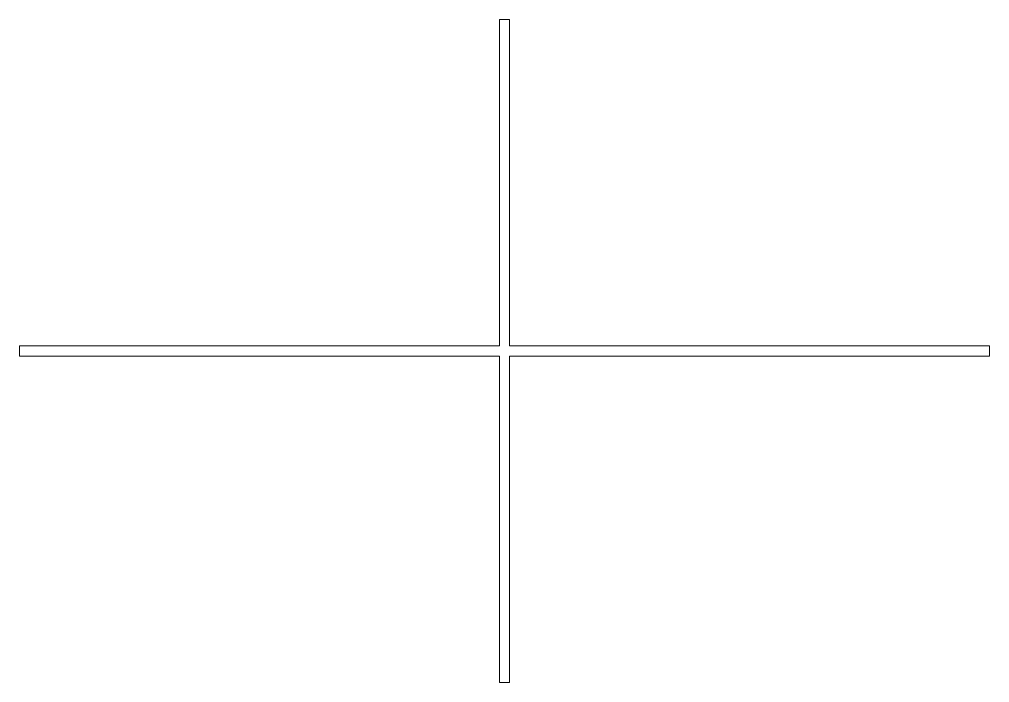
# Paper-space layout '_Top' of a CAD drawing. Header units: millimetres. Extents: x -238 to 238, y -162 to 162.
import ezdxf

# ---------------------------------------------------------------- set-up
doc = ezdxf.new("R2010")
doc.units = ezdxf.units.MM

psp = doc.layouts.new('_Top')

# ---------------------------------------------------------------- linework, layer by layer
at = {"color": 7, "linetype": 'Continuous', "lineweight": 15}
for p, q in [((-2.5, 2.5), (-2.5, 162.5)), ((2.5, 162.5), (-2.5, 162.5)), ((2.5, 2.5), (2.5, 162.5)), ((-237.5, 2.5), (-237.5, -2.5)), ((-237.5, 2.5), (-2.5, 2.5)), ((2.5, 2.5), (237.5, 2.5)), ((237.5, -2.5), (237.5, 2.5)), ((-237.5, -2.5), (-2.5, -2.5)), ((-2.5, -162.5), (-2.5, -2.5)), ((2.5, -2.5), (237.5, -2.5)), ((2.5, -162.5), (2.5, -2.5)), ((-2.5, -162.5), (2.5, -162.5))]:
    psp.add_line(p, q, dxfattribs=at)

doc.saveas('drawing.dxf')
